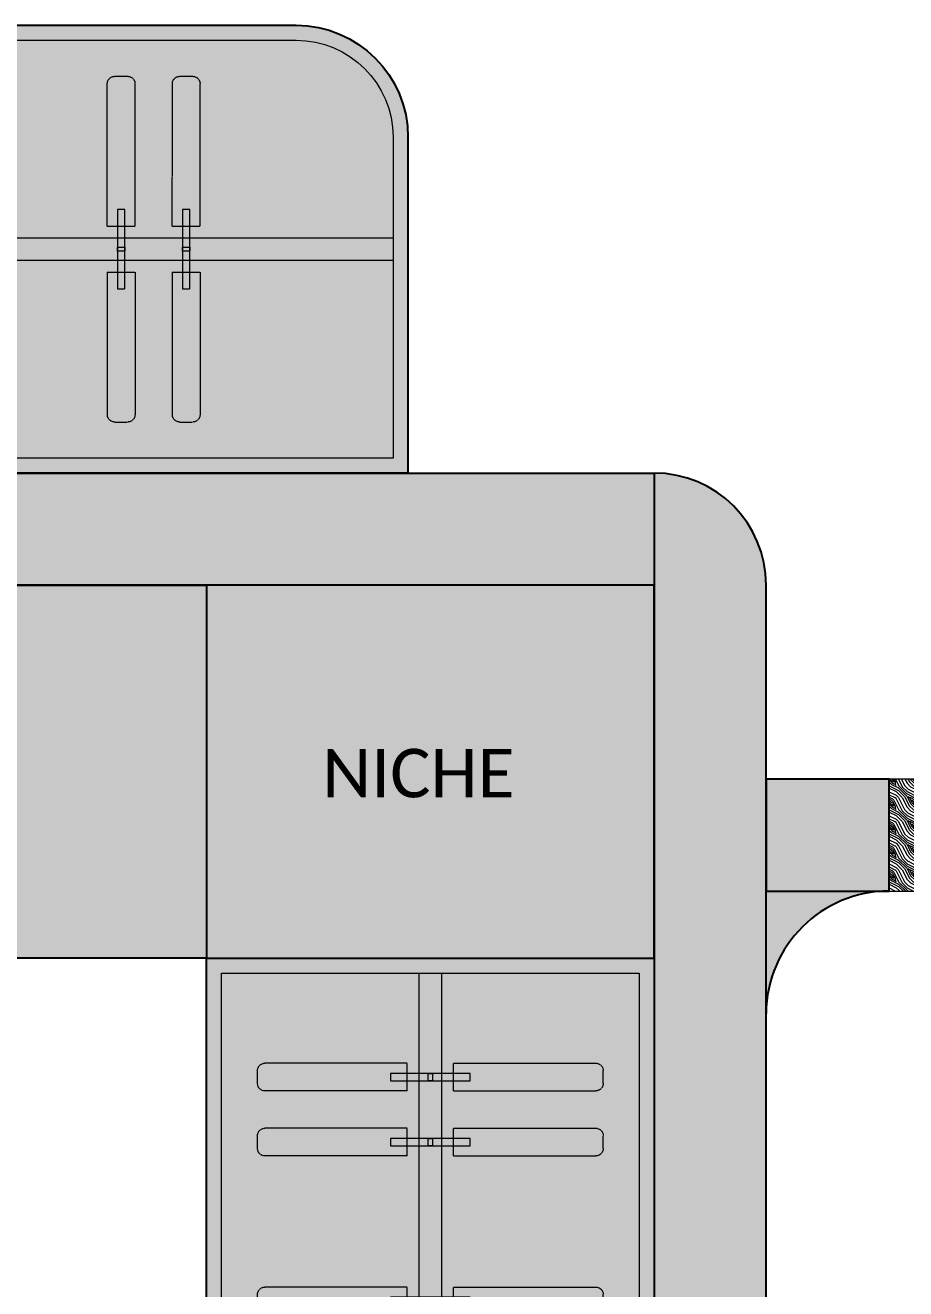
# Model space of a CAD drawing. Header units: millimetres. Extents: x 307301 to 459443, y -2888111 to -2805601.
# Drawn here: x 313661 to 314841, y -2817476 to -2815783 of the extents above; entities that cross this region are included whole.
import ezdxf

# ---------------------------------------------------------------- set-up
doc = ezdxf.new("R2010")
doc.units = ezdxf.units.MM
doc.header["$LTSCALE"] = 10
doc.header["$MEASUREMENT"] = 0
for name, pattern in [('( Hidden )', [0.375, 0.25, -0.125]), ('DASHED2', [0.375, 0.25, -0.125]), ('HIDDEN', [9.524999999999999, 6.35, -3.175])]:
    doc.linetypes.add(name, pattern=pattern)
doc.layers.add('A-FURN HATCH', color=7, linetype='Continuous', lineweight=0, true_color=0xffffff)
for name, color, linetype, lineweight in [('Bma-Furniture', 6, 'Continuous', 9), ('Bma-Furniture Hatch', 6, 'Continuous', 9), ('Door', 4, 'Continuous', 9), ('DT-MEDIUM LIGHT', 6, 'Continuous', 15), ('FURNITURE', 46, 'Continuous', 9), ('HATCH WALL', 8, 'Continuous', 0)]:
    doc.layers.add(name, color=color, linetype=linetype, lineweight=lineweight)
for name, color, linetype in [('DT-HATCH', 7, 'Continuous'), ('Furniture - Plan', 3, 'Continuous'), ('PDA FURNITURE', 6, 'Continuous'), ('TEXT - BMA', 6, 'Continuous'), ('WALL - PDA', 1, 'Continuous')]:
    doc.layers.add(name, color=color, linetype=linetype)
doc.styles.add('ARIALNARROW', font='calibri.ttf')

# ---------------------------------------------------------------- blocks, each defined once
blk = doc.blocks.new('D9')
at = {"layer": 'Door'}
h = blk.add_hatch(dxfattribs=at)
h.set_pattern_fill('LEGNO2', color=252, scale=32.22134738774886, angle=0.003228556994107396, style=0, pattern_type=2)
h.set_pattern_definition([(0.00322855699409687, (17424424.41358342, -54550941.70404856), (32.21953169751399, 32.22316297567438), [1.611067369387443, -30.61028001836141]), (90.00322855699409, (17424437.30148691, -54550930.42585076), (-32.22316297567436, 32.219531697514), [3.222134738774887, -28.99921264897398]), (45.00322855699409, (17424430.85739898, -54550933.64834863), (-0.001815639080221184, 32.2213473372072), [2.278049260313843, -6.834147780941529, 2.278049260313843, -4.556098520627685, 15.94956695693567, -13.67195469220151]), (45.00322855699409, (17424422.80260683, -54550943.31520677), (-0.001815639080221184, 32.2213473372072), [2.278371473787721, -4.556742947575441, 2.278371473787721, -36.4543805665168]), (45.00322855699409, (17424434.07989687, -54550940.09243653), (-0.001815639080221184, 32.2213473372072), [2.278371473787721, -43.28949498787996]), (45.00322855699409, (17424437.30212235, -54550941.70332234), (-0.001815639080221184, 32.2213473372072), [2.278371473787721, -43.28949498787996]), (45.00322855699409, (17424432.46873872, -54550938.48145995), (-0.001815639080221184, 32.2213473372072), [2.278371473787721, -43.28949498787996]), (45.00322855699409, (17424430.85758051, -54550936.87048336), (-0.001815639080221184, 32.2213473372072), [4.556742947575441, -41.01112351409223]), (45.00322855699409, (17424438.91155564, -54550912.70401895), (-0.001815639080221184, 32.2213473372072), [4.556742947575441, -41.01112351409223]), (45.00322855699409, (17424427.63535503, -54550935.25959756), (-0.001815639080221184, 32.2213473372072), [9.113485895150882, -36.4543805665168]), (45.00322855699409, (17424426.02419687, -54550933.64862097), (-0.001815639080221184, 32.2213473372072), [9.113485895150882, -36.4543805665168]), (45.00322855699409, (17424446.96752795, -54550923.98103661), (-0.001815639080221184, 32.2213473372072), [9.113485895150882, -36.4543805665168]), (45.00322855699409, (17424424.41294795, -54550930.42657702), (-0.001815639080221184, 32.2213473372072), [6.835178864057937, -38.73268759760975]), (45.00322855699409, (17424417.96840613, -54550925.59373805), (-0.001815639080221184, 32.2213473372072), [6.835178864057937, -38.73268759760975]), (45.00322855699409, (17424421.19072243, -54550928.81569122), (-0.001815639080221184, 32.2213473372072), [6.835178864057937, -38.73268759760975]), (45.00322855699409, (17424442.13405351, -54550919.14810685), (-0.001815639080221184, 32.2213473372072), [11.39196692151972, -34.17589954014796]), (45.00322855699409, (17424438.91182802, -54550917.53722105), (-0.001815639080221184, 32.2213473372072), [11.39196692151972, -34.17589954014796]), (45.00322855699409, (17424442.13441664, -54550925.59237632), (-0.001815639080221184, 32.2213473372072), [15.94875323902875, -29.61911319041759]), (26.56827975699407, (17424427.63553659, -54550938.48173229), (32.22134733659648, 0.00181565197080343), [3.602455868317968, -68.44666697567044]), (26.56827975699407, (17424434.07926136, -54550928.81496496), (32.22134733659648, 0.00181565197080343), [3.602455868317968, -68.44666697567044]), (26.56827975699407, (17424432.46837556, -54550932.03719048), (32.22134733659648, 0.00181565197080343), [3.602455868317968, -68.44666697567044]), (26.56827975699407, (17424426.02465075, -54550941.70395781), (32.22134733659648, 0.00181565197080343), [7.204912381062883, -64.84421068847496]), (26.56827975699407, (17424432.46810318, -54550927.20398841), (32.22134733659648, 0.00181565197080343), [10.80736844270893, -61.24175462682891]), (26.56827975699407, (17424429.2458777, -54550925.5931026), (32.22134733659648, 0.00181565197080343), [14.40982460101903, -57.6392984685188]), (26.56827975699407, (17424426.02365221, -54550923.98221681), (32.22134733659648, 0.00181565197080343), [14.40982460101903, -57.6392984685188]), (26.56827975699407, (17424421.18990539, -54550914.31608492), (32.22134733659648, 0.00181565197080343), [14.40982460101903, -57.6392984685188]), (26.56827975699407, (17424421.19008696, -54550917.53821965), (32.22134733659648, 0.00181565197080343), [18.0122809526572, -54.03684211688063]), (26.56827975699407, (17424422.80133589, -54550920.76026357), (32.22134733659648, 0.00181565197080343), [18.0122809526572, -54.03684211688063]), (63.43817737699411, (17424434.07953371, -54550933.64816707), (-0.001815637436941605, 32.2213473365973), [3.602455868317967, -68.44666697567042]), (63.43817737699411, (17424429.24651317, -54550936.87057415), (-0.001815637436941605, 32.2213473365973), [3.602455868317967, -68.44666697567042]), (63.43817737699411, (17424424.41358342, -54550941.70404856), (-0.001815637436941605, 32.2213473365973), [7.204912381062881, -64.84421068847494]), (63.43817737699411, (17424434.0797153, -54550936.8703018), (-0.001815637436941605, 32.2213473365973), [7.204912381062881, -64.84421068847494]), (63.43817737699411, (17424421.1915395, -54550943.31529752), (-0.001815637436941605, 32.2213473365973), [10.80736844270893, -61.24175462682889]), (63.43817737699411, (17424417.96940473, -54550943.31547908), (-0.001815637436941605, 32.2213473365973), [14.40982460101903, -57.6392984685188]), (63.43817737699411, (17424446.96852655, -54550941.70277764), (-0.001815637436941605, 32.2213473365973), [14.40982460101903, -57.6392984685188]), (63.43817737699411, (17424435.69087342, -54550938.48127838), (-0.001815637436941605, 32.2213473365973), [14.40982460101903, -57.6392984685188]), (63.43817737699411, (17424442.13532445, -54550941.70304999), (-0.001815637436941605, 32.2213473365973), [18.0122809526572, -54.03684211688061]), (63.43817737699411, (17424438.91309897, -54550940.09216419), (-0.001815637436941605, 32.2213473365973), [18.0122809526572, -54.03684211688061])])
h.paths.add_polyline_path([(323474.123494247, -2815086.953121529), (323462.1238237265, -2815086.949321484), (323462.1231007171, -2815132.948058804), (323428.1240339912, -2815132.947524419), (323424.1231007217, -2815132.947461512), (323424.1242066156, -2815128.947572204), (323424.1238511237, -2814982.903018714), (323474.1239237143, -2814982.903804575)])
h = blk.add_hatch(dxfattribs=at)
h.set_pattern_fill('LEGNO2', color=252, scale=32.22134738774886, angle=0.003228556994107396, style=0, pattern_type=2)
h.set_pattern_definition([(0.00322855699409687, (17424469.40028586, -54551058.31402284), (32.21953169751399, 32.22316297567438), [1.611067369387443, -30.61028001836141]), (90.00322855699407, (17424482.28818936, -54551047.03582505), (-32.22316297567436, 32.219531697514), [3.222134738774887, -28.99921264897398]), (45.00322855699409, (17424475.84410142, -54551050.25832291), (-0.001815639080221184, 32.2213473372072), [2.278049260313842, -6.834147780941528, 2.278049260313842, -4.556098520627685, 15.94956695693567, -13.67195469220151]), (45.00322855699409, (17424467.78930928, -54551059.92518105), (-0.001815639080221184, 32.2213473372072), [2.27837147378772, -4.55674294757544, 2.27837147378772, -36.45438056651679]), (45.00322855699409, (17424479.06659931, -54551056.70241081), (-0.001815639080221184, 32.2213473372072), [2.27837147378772, -43.28949498787996]), (45.00322855699409, (17424482.2888248, -54551058.31329662), (-0.001815639080221184, 32.2213473372072), [2.27837147378772, -43.28949498787996]), (45.00322855699409, (17424477.45544117, -54551055.09143423), (-0.001815639080221184, 32.2213473372072), [2.27837147378772, -43.28949498787996]), (45.00322855699409, (17424475.84428295, -54551053.48045764), (-0.001815639080221184, 32.2213473372072), [4.55674294757544, -41.01112351409223]), (45.00322855699409, (17424483.89825809, -54551029.31399323), (-0.001815639080221184, 32.2213473372072), [4.55674294757544, -41.01112351409223]), (45.00322855699409, (17424472.62205747, -54551051.86957184), (-0.001815639080221184, 32.2213473372072), [9.11348589515088, -36.45438056651679]), (45.00322855699409, (17424471.01089932, -54551050.25859526), (-0.001815639080221184, 32.2213473372072), [9.11348589515088, -36.45438056651679]), (45.00322855699409, (17424491.9542304, -54551040.59101089), (-0.001815639080221184, 32.2213473372072), [9.11348589515088, -36.45438056651679]), (45.00322855699409, (17424469.39965039, -54551047.0365513), (-0.001815639080221184, 32.2213473372072), [6.835178864057936, -38.73268759760974]), (45.00322855699409, (17424462.95510858, -54551042.20371233), (-0.001815639080221184, 32.2213473372072), [6.835178864057936, -38.73268759760974]), (45.00322855699409, (17424466.17742487, -54551045.4256655), (-0.001815639080221184, 32.2213473372072), [6.835178864057936, -38.73268759760974]), (45.00322855699409, (17424487.12075595, -54551035.75808114), (-0.001815639080221184, 32.2213473372072), [11.39196692151972, -34.17589954014795]), (45.00322855699409, (17424483.89853047, -54551034.14719533), (-0.001815639080221184, 32.2213473372072), [11.39196692151972, -34.17589954014795]), (45.00322855699409, (17424487.12111908, -54551042.2023506), (-0.001815639080221184, 32.2213473372072), [15.94875323902874, -29.61911319041759]), (26.56827975699407, (17424472.62223903, -54551055.09170657), (32.22134733659648, 0.00181565197080343), [3.602455868317967, -68.44666697567042]), (26.56827975699407, (17424479.06596381, -54551045.42493924), (32.22134733659648, 0.00181565197080343), [3.602455868317967, -68.44666697567042]), (26.56827975699407, (17424477.45507801, -54551048.64716476), (32.22134733659648, 0.00181565197080343), [3.602455868317967, -68.44666697567042]), (26.56827975699407, (17424471.0113532, -54551058.31393209), (32.22134733659648, 0.00181565197080343), [7.204912381062882, -64.84421068847494]), (26.56827975699407, (17424477.45480563, -54551043.81396269), (32.22134733659648, 0.00181565197080343), [10.80736844270893, -61.2417546268289]), (26.56827975699407, (17424474.23258014, -54551042.20307689), (32.22134733659648, 0.00181565197080343), [14.40982460101903, -57.6392984685188]), (26.56827975699407, (17424471.01035466, -54551040.59219109), (32.22134733659648, 0.00181565197080343), [14.40982460101903, -57.6392984685188]), (26.56827975699407, (17424466.17660784, -54551030.9260592), (32.22134733659648, 0.00181565197080343), [14.40982460101903, -57.6392984685188]), (26.56827975699407, (17424466.1767894, -54551034.14819393), (32.22134733659648, 0.00181565197080343), [18.0122809526572, -54.03684211688062]), (26.56827975699407, (17424467.78803833, -54551037.37023785), (32.22134733659648, 0.00181565197080343), [18.0122809526572, -54.03684211688062]), (63.43817737699411, (17424479.06623615, -54551050.25814135), (-0.001815637436941605, 32.2213473365973), [3.602455868317967, -68.44666697567041]), (63.43817737699411, (17424474.23321562, -54551053.48054843), (-0.001815637436941605, 32.2213473365973), [3.602455868317967, -68.44666697567041]), (63.43817737699411, (17424469.40028586, -54551058.31402284), (-0.001815637436941605, 32.2213473365973), [7.20491238106288, -64.84421068847493]), (63.43817737699411, (17424479.06641775, -54551053.48027608), (-0.001815637436941605, 32.2213473365973), [7.20491238106288, -64.84421068847493]), (63.43817737699411, (17424466.17824194, -54551059.9252718), (-0.001815637436941605, 32.2213473365973), [10.80736844270893, -61.24175462682889]), (63.43817737699411, (17424462.95610718, -54551059.92545336), (-0.001815637436941605, 32.2213473365973), [14.40982460101902, -57.63929846851879]), (63.43817737699411, (17424491.955229, -54551058.31275193), (-0.001815637436941605, 32.2213473365973), [14.40982460101902, -57.63929846851879]), (63.43817737699411, (17424480.67757587, -54551055.09125266), (-0.001815637436941605, 32.2213473365973), [14.40982460101902, -57.63929846851879]), (63.43817737699411, (17424487.1220269, -54551058.31302427), (-0.001815637436941605, 32.2213473365973), [18.0122809526572, -54.03684211688061]), (63.43817737699411, (17424483.89980141, -54551056.70213847), (-0.001815637436941605, 32.2213473365973), [18.0122809526572, -54.03684211688061])])
h.paths.add_polyline_path([(324274.1233643139, -2815086.961434437), (324286.1230349316, -2815086.958011559), (324286.1223118984, -2815132.956748878), (324320.1213785693, -2815132.957283269), (324324.1223118146, -2815132.957346175), (324324.1213316665, -2815128.957456828), (324324.1238510715, -2814982.948454998), (324274.1237784805, -2814982.94766911)])
at = {"layer": 'DT-HATCH'}
h = blk.add_hatch(dxfattribs=at)
h.set_pattern_fill('DOLMIT', color=8, scale=26.85112282312406, angle=-179.9967714430059)
h.set_pattern_definition([(180.0032285569941, (17426036.70929983, -54563679.88255444), (0.0003782581417033913, -6.71278069512379), []), (225.003228556994, (17426036.70929983, -54563679.88255444), (13.42631788400119, -13.42480485143693), [9.493305515351938, -18.98661103070388])])
h.paths.add_polyline_path([(323472.121997335, -2815091.950092483), (324276.1239374283, -2815091.960174301), (324276.1233087316, -2815131.960207611), (323472.1213686378, -2815131.950125797)])
at = {"layer": 'DT-HATCH', "ltscale": 10, "true_color": 0x827040}
h = blk.add_hatch(dxfattribs=at)
h.set_pattern_fill('LEGNO1', color=47, scale=53.70224564624812, angle=180.0032285569941, pattern_type=2)
h.set_pattern_definition([(180.0032285569941, (153420528.7906665, -222876755.2386307), (0.003026065133622598, -53.70224556099032), [10.74044912924962, -16.11067369387442, 5.370224564624809, -21.48089825849924]), (180.0032285569941, (153420491.1991703, -222876756.5833051), (0.003026065133622598, -53.70224556099032), [10.74044912924962, -42.96179651699848]), (180.0032285569941, (153420496.5695461, -222876759.2681147), (0.003026065133622598, -53.70224556099032), [5.370224564624809, -48.33202108162327]), (180.0032285569941, (153420526.1058568, -222876760.6090065), (0.003026065133622598, -53.70224556099032), [2.685112282312405, -37.59157195237366, 2.685112282312405, -10.74044912924962]), (180.0032285569941, (153420507.3102221, -222876763.2951779), (0.003026065133622598, -53.70224556099032), [10.74044912924962, -16.11067369387442, 2.685112282312405, -24.16601054081164]), (180.0032285569941, (153420520.7358592, -222876764.6369776), (0.003026065133622598, -53.70224556099032), [8.055336846937212, -45.64690879931088]), (180.0032285569941, (153420507.3103735, -222876765.9802902), (0.003026065133622598, -53.70224556099032), [16.11067369387442, -37.59157195237366]), (180.0032285569941, (153420523.4211228, -222876767.3219385), (0.003026065133622598, -53.70224556099032), [10.74044912924962, -42.96179651699848]), (180.0032285569941, (153420501.9403002, -222876768.6657051), (0.003026065133622598, -53.70224556099032), [26.85112282312404, -26.85112282312404]), (180.0032285569941, (153420518.0511252, -222876771.3499095), (0.003026065133622598, -53.70224556099032), [5.370224564624809, -16.11067369387442, 10.74044912924962, -21.48089825849924]), (180.0032285569941, (153420480.4596289, -222876772.694584), (0.003026065133622598, -53.70224556099032), [10.74044912924962, -42.96179651699848]), (180.0032285569941, (153420491.2001537, -222876774.0365348), (0.003026065133622598, -53.70224556099032), [5.370224564624809, -48.33202108162327]), (180.0032285569941, (153420501.9406785, -222876775.3784857), (0.003026065133622598, -53.70224556099032), [5.370224564624809, -48.33202108162327]), (180.0032285569941, (153420528.7918769, -222876776.7195289), (0.003026065133622598, -53.70224556099032), [10.74044912924962, -42.96179651699848]), (180.0032285569941, (153420501.9408298, -222876778.063598), (0.003026065133622598, -53.70224556099032), [10.74044912924962, -42.96179651699848]), (180.0032285569941, (153420501.9409811, -222876780.7487103), (0.003026065133622598, -53.70224556099032), [10.74044912924962, -10.74044912924962, 10.74044912924962, -21.48089825849924]), (180.0032285569941, (153420512.6815815, -222876783.4332174), (0.003026065133622598, -53.70224556099032), [5.370224564624809, -26.85112282312404, 10.74044912924962, -10.74044912924962]), (180.0032285569941, (153420501.941208, -222876784.7763788), (0.003026065133622598, -53.70224556099032), [16.11067369387442, -37.59157195237366]), (180.0032285569941, (153420501.9413593, -222876787.461491), (0.003026065133622598, -53.70224556099032), [10.74044912924962, -42.96179651699848]), (180.0032285569941, (153420523.4223332, -222876788.8028367), (0.003026065133622598, -53.70224556099032), [16.11067369387442, -21.48089825849924, 5.370224564624809, -10.74044912924962]), (180.0032285569941, (153420523.4224845, -222876791.487949), (0.003026065133622598, -53.70224556099032), [26.85112282312404, -26.85112282312404]), (180.0032285569941, (153420491.2012128, -222876792.8323207), (0.003026065133622598, -53.70224556099032), [5.370224564624809, -48.33202108162327]), (180.0032285569941, (153420507.3119621, -222876794.173969), (0.003026065133622598, -53.70224556099032), [10.74044912924962, -42.96179651699848]), (180.0032285569941, (153420518.0524869, -222876795.51592), (0.003026065133622598, -53.70224556099032), [5.370224564624809, -21.48089825849924, 5.370224564624809, -21.48089825849924]), (180.0032285569941, (153420523.4227871, -222876796.8581735), (0.003026065133622598, -53.70224556099032), [5.370224564624809, -16.11067369387442, 10.74044912924962, -21.48089825849924]), (180.0032285569941, (153420512.6824137, -222876798.201335), (0.003026065133622598, -53.70224556099032), [5.370224564624809, -26.85112282312404, 5.370224564624809, -16.11067369387442]), (180.0032285569941, (153420501.9420402, -222876799.5444962), (0.003026065133622598, -53.70224556099032), [16.11067369387442, -37.59157195237366]), (180.0032285569941, (153420523.4230897, -222876802.228398), (0.003026065133622598, -53.70224556099032), [10.74044912924962, -42.96179651699848]), (180.0032285569941, (153420496.5720426, -222876803.5724673), (0.003026065133622598, -53.70224556099032), [5.370224564624809, -48.33202108162327]), (180.0032285569941, (153420485.8316692, -222876804.9156287), (0.003026065133622598, -53.70224556099032), [5.370224564624809, -48.33202108162327]), (194.0394720269941, (153420491.1993215, -222876759.2684174), (-53.70224555945789, -0.003026063169596146), [5.531331301563544, -215.8886944810911]), (194.0394720269941, (153420485.8297779, -222876771.3517252), (-53.70224555945789, -0.003026063169596146), [5.531331301563544, -215.8886944810911]), (194.0394720269941, (153420491.201818, -222876803.5727699), (-53.70224555945789, -0.003026063169596146), [5.531331301563544, -215.8886944810911]), (194.0394720269941, (153420507.3113569, -222876783.43352), (-53.70224555945789, -0.003026063169596146), [5.531331301563544, -215.8886944810911]), (194.0394720269941, (153420496.5713617, -222876791.489462), (-53.70224555945789, -0.003026063169596146), [5.531331301563544, -215.8886944810911]), (194.0394720269941, (153420491.2009103, -222876787.4620962), (-53.70224555945789, -0.003026063169596146), [5.531331301563544, -215.8886944810911]), (194.0394720269941, (153420518.0525626, -222876796.8584762), (-53.70224555945789, -0.003026063169596146), [5.531331301563544, -215.8886944810911]), (194.0394720269941, (153420496.571513, -222876794.1745743), (-53.70224555945789, -0.003026063169596146), [5.531331301563544, -215.8886944810911]), (194.0394720269941, (153420485.8299291, -222876774.0368374), (-53.70224555945789, -0.003026063169596146), [11.06266260312709, -210.3573631795276]), (194.0394720269941, (153420491.2003807, -222876778.0642032), (-53.70224555945789, -0.003026063169596146), [11.06266260312709, -210.3573631795276]), (194.0394720269941, (153420491.200532, -222876780.7493155), (-53.70224555945789, -0.003026063169596146), [11.06266260312709, -210.3573631795276]), (345.9669850869941, (153420507.3102221, -222876763.2951779), (53.70224555945767, 0.003026067097494276), [5.531331301563551, -11.0626626031271, 5.531331301563551, -199.2947005764007]), (345.9669850869941, (153420518.0511252, -222876771.3499095), (53.70224555945767, 0.003026067097494276), [5.531331301563551, -215.8886944810913]), (345.9669850869941, (153420518.0524869, -222876795.51592), (53.70224555945767, 0.003026067097494276), [11.0626626031271, -210.3573631795278]), (14.039472026994, (153420491.1991703, -222876756.5833051), (53.70224555945789, 0.003026063169590132), [5.531331301563552, -215.8886944810914]), (165.966985086994, (153420480.4587211, -222876756.5839103), (-53.70224555945768, -0.003026067097463022), [5.531331301563553, -215.8886944810913]), (165.966985086994, (153420496.5704539, -222876775.3787884), (-53.70224555945768, -0.003026067097463022), [5.531331301563553, -215.8886944810913]), (165.966985086994, (153420485.8305344, -222876784.7772865), (-53.70224555945768, -0.003026067097463022), [5.531331301563553, -215.8886944810913]), (165.966985086994, (153420507.3116595, -222876788.8037446), (-53.70224555945768, -0.003026067097463022), [5.531331301563553, -215.8886944810913]), (165.966985086994, (153420512.6822624, -222876795.5162227), (-53.70224555945768, -0.003026067097463022), [5.531331301563553, -215.8886944810913]), (165.966985086994, (153420507.3121891, -222876798.2016375), (-53.70224555945768, -0.003026067097463022), [5.531331301563553, -215.8886944810913]), (165.966985086994, (153420507.3116595, -222876788.8037446), (-53.70224555945768, -0.003026067097463022), [5.531331301563553, -215.8886944810913]), (165.966985086994, (153420491.2014398, -222876796.8599892), (-53.70224555945768, -0.003026067097463022), [22.12532520625421, -199.2947005764007]), (165.966985086994, (153420523.4207445, -222876760.6091577), (-53.70224555945768, -0.003026067097463022), [22.12532520625421, -199.2947005764007]), (165.966985086994, (153420518.0507469, -222876764.6371288), (-53.70224555945768, -0.003026067097463022), [22.12532520625421, -199.2947005764007]), (165.966985086994, (153420512.6806737, -222876767.3225437), (-53.70224555945768, -0.003026067097463022), [5.531331301563553, -11.06266260312711, 11.06266260312711, -193.7633692748371]), (165.966985086994, (153420512.6809007, -222876771.3502122), (-53.70224555945768, -0.003026067097463022), [11.06266260312711, -11.06266260312711, 11.06266260312711, -188.2320379732735]), (165.966985086994, (153420518.0514278, -222876776.7201341), (-53.70224555945768, -0.003026067097463022), [22.12532520625421, -199.2947005764007]), (165.966985086994, (153420523.4218793, -222876780.7474999), (-53.70224555945768, -0.003026067097463022), [22.12532520625421, -199.2947005764007]), (165.966985086994, (153420523.4220306, -222876783.4326122), (-53.70224555945768, -0.003026067097463022), [22.12532520625421, -199.2947005764007]), (165.966985086994, (153420485.8313665, -222876799.5454041), (-53.70224555945768, -0.003026067097463022), [5.531331301563553, -215.8886944810913]), (165.9669960869942, (153420480.4614446, -222876804.9159313), (-53.70224555887573, -0.003036377188488154), [11.0626626031271, -210.3573631795277]), (165.9669960869942, (153420512.6826406, -222876802.2290033), (-53.70224555887573, -0.003036377188488154), [11.0626626031271, -210.3573631795277]), (165.9669860869942, (153420518.0502174, -222876755.2392359), (-53.70224555940485, -0.003027004378491274), [22.12532520625422, -199.2947005764007]), (165.9669860869942, (153420485.8309883, -222876792.8326234), (-53.70224555940485, -0.003027004378491274), [16.59399390469066, -204.8260318779643]), (165.9669860869942, (153420480.4605368, -222876788.8052576), (-53.70224555940485, -0.003027004378491274), [33.18798780938131, -188.2320379732736])])
h.paths.add_polyline_path([(324276.1239535123, -2815090.961907764), (324282.1237887725, -2815090.962002013), (324282.1231286846, -2815132.958568438), (324276.1232934062, -2815132.958474165)])
at = {"layer": 'Furniture - Plan', "ltscale": 500}
h = blk.add_hatch(color=8, dxfattribs=at)
h.set_gradient(color1=(128, 128, 128), rotation=89.99999999999996, one_color=1, tint=1, name='CYLINDER')
edge = h.paths.add_edge_path()
edge.add_arc((323579.723340979, -2815077.977782852), 26.58298861146589, 106.20097412021761, 182.0938280796565, ccw=False)
edge.add_line((323572.3064895775, -2815052.450432837), (323658.6268189242, -2815052.451153538))
edge.add_line((323658.6268189242, -2815052.451153538), (323658.6267172224, -2815067.026075704))
edge.add_line((323658.6267172224, -2815067.026075704), (323574.8000603612, -2815067.025372361))
edge.add_arc((323579.7233504796, -2815077.977780869), 12.00808218348517, 114.2047114632828, 184.6403726553042)
edge.add_line((323567.7546293484, -2815078.949249973), (323553.1581008919, -2815078.949020533))
h = blk.add_hatch(color=8, dxfattribs=at)
h.set_gradient(color1=(128, 128, 128), one_color=1, tint=1, name='CYLINDER')
h.paths.add_polyline_path([(323596.7901893929, -2815090.949478883), (323596.7904187087, -2815078.94968349), (323524.1223930889, -2815078.948459714), (323524.1221638033, -2815090.947833738)])
h = blk.add_hatch(color=8, dxfattribs=at)
h.set_gradient(color1=(128, 128, 128), one_color=1, tint=1, name='CYLINDER')
h.paths.add_polyline_path([(323529.4564231769, -2815132.949254587), (323529.4562753108, -2815144.94865945), (323591.4545734539, -2815144.949564307), (323591.4547213376, -2815132.949799798)])
h = blk.add_hatch(color=8, dxfattribs=at)
h.set_gradient(color1=(128, 128, 128), rotation=89.99999999999996, one_color=1, tint=1, name='CYLINDER')
edge = h.paths.add_edge_path()
edge.add_arc((323579.7223957973, -2815145.92087215), 26.58305051063712, 177.9046648322693, 253.7974271846367)
edge.add_line((323572.30481485, -2815171.448074647), (323658.6252714712, -2815171.449873227))
edge.add_line((323658.6252714712, -2815171.449873227), (323658.6256279037, -2815156.874951152))
edge.add_line((323658.6256279037, -2815156.874951152), (323574.7988437256, -2815156.873213512))
edge.add_arc((323579.7223958643, -2815145.920872168), 12.00812835469537, 175.3584954543177, 245.7940168477997, ccw=False)
edge.add_line((323567.7536479076, -2815144.949162884), (323553.1571194087, -2815144.948933444))
at = {"color": 3}
for points, elevation in [([(323553.1581008919, -2815078.949020533, -0.3438047555997906), (323572.3064895775, -2815052.450432837), (323658.6268189242, -2815052.451153538), (323658.6267172224, -2815067.026075704), (323574.8000603612, -2815067.025372361, 0.3173899531400475), (323567.7546293484, -2815078.949249973), (323553.1581008919, -2815078.949020533)], 0.008709762111084809), ([(323553.1571194087, -2815144.948933444, 0.343804308643435), (323572.30481485, -2815171.448074647), (323658.6252714712, -2815171.449873227), (323658.6256279037, -2815156.874951152), (323574.7988437256, -2815156.873213512, -0.317389281712108), (323567.7536479076, -2815144.949162884), (323553.1571194087, -2815144.948933444)], 0.00870976180397565)]:
    blk.add_lwpolyline(points, format="xyb", dxfattribs=dict(at, elevation=elevation))
for points, elevation in [([(323524.1223930959, -2815078.948405292), (323524.12216378, -2815090.94779514), (323596.7901893756, -2815090.949367743), (323596.7904187217, -2815078.949977848)], 2.980013868055073e-10), ([(323529.4562753118, -2815144.948690653), (323529.4564232323, -2815132.949300802), (323591.4547213386, -2815132.949874034), (323591.4545734487, -2815144.949263912)], 1.135237481283382e-10)]:
    blk.add_lwpolyline(points, close=True, dxfattribs=dict(at, elevation=elevation))
at = {"color": 3, "linetype": 'HIDDEN', "ltscale": 2}
for points, elevation in [([(324240.0992941725, -2815942.967618686), (324240.1158382901, -2815138.965592409), (324282.115816688, -2815138.966252522), (324282.0992725705, -2815942.96827878)], -0.0001682824307912646), ([(324241.0992667148, -2815942.96763437), (324241.1175168207, -2815138.965605684), (324281.1175501304, -2815138.966234381), (324281.0993000282, -2815942.968263066)], -0.0001682824307912647), ([(324228.0975795238, -2815890.967238608), (324240.0969693711, -2815890.967467924), (324240.0985419749, -2815818.299442329), (324228.0991520792, -2815818.299212982)], -0.0001682826677980819), ([(324294.0978648838, -2815885.633356392), (324282.0984750338, -2815885.633208472), (324282.0990482661, -2815823.634910366), (324294.0984381436, -2815823.635058255)], -0.0001682828522757206), ([(324240.0991999031, -2815948.96745405), (324240.0992941725, -2815942.967618686), (324282.0970085574, -2815942.968278732), (324282.096914309, -2815948.96811404)], -0.0001682824307912642)]:
    blk.add_lwpolyline(points, close=True, dxfattribs=dict(at, elevation=elevation))
at = {"color": 3, "linetype": 'DASHED2', "ltscale": 2, "elevation": 2.980013875644488e-10}
blk.add_lwpolyline([(324240.1264650262, -2815138.965376204), (324240.1265593258, -2815132.965540892), (324282.1231257542, -2815132.966205955), (324282.123031454, -2815138.966041264)], close=True, dxfattribs=at)
at = {"color": 3, "linetype": 'HIDDEN', "ltscale": 2}
for points, elevation in [([(324228.0981947639, -2815861.931530812, -0.3438047555997906), (324201.5996070689, -2815842.783142127), (324201.6003277692, -2815756.46281278), (324216.175249935, -2815756.462914482), (324216.1745465923, -2815840.289571343, 0.3173899531400475), (324228.0984242045, -2815847.335002356), (324228.0981947639, -2815861.931530812)], 0.008709754528636586), ([(324294.098107675, -2815861.932512295, 0.343804308643435), (324320.5972488782, -2815842.784816854), (324320.5990474581, -2815756.464360233), (324306.0241253831, -2815756.4640038), (324306.0223877438, -2815840.290787979, -0.317389281712108), (324294.0983371151, -2815847.335983797), (324294.098107675, -2815861.932512295)], 0.008709754221527428)]:
    blk.add_lwpolyline(points, format="xyb", dxfattribs=dict(at, elevation=elevation))
blk.add_arc((324284.0926224465, -2815132.179828235, -3.304057233508684e-05), 817.9714827981762, 180.0550679945949, 266.917021042867, dxfattribs=at)
at = {"layer": 'Bma-Furniture', "elevation": 5.350082040807041e-10}
blk.add_lwpolyline([(323472.122013018, -2815090.950119941), (324276.123950703, -2815090.958495771), (324276.1232905908, -2815132.958474168), (323472.121352924, -2815132.950098339)], close=True, dxfattribs=at)
at = {"layer": 'Bma-Furniture', "color": 3, "elevation": 5.35008204026494e-10}
blk.add_lwpolyline([(323472.121997335, -2815091.950092483), (324276.1239374283, -2815091.960174301), (324276.1233087316, -2815131.960207611), (323472.1213686378, -2815131.950125797)], close=True, dxfattribs=at)
at = {"layer": 'DT-MEDIUM LIGHT', "color": 6, "ltscale": 500002000010000}
for points, elevation in [([(323474.123494247, -2815086.953121529), (323462.1238237265, -2815086.949321484), (323462.1231007171, -2815132.948058804), (323428.1240339912, -2815132.947524419), (323424.1231007217, -2815132.947461512), (323424.1242066156, -2815128.947572204), (323424.1238511237, -2814982.903018714), (323474.1239237143, -2814982.903804575)], 2.980013874560286e-10), ([(324274.1233643139, -2815086.961434437), (324286.1230349316, -2815086.958011559), (324286.1223118984, -2815132.956748878), (324320.1213785693, -2815132.957283269), (324324.1223118146, -2815132.957346175), (324324.1213316665, -2815128.957456828), (324324.1238510715, -2814982.948454998), (324274.1237784805, -2814982.94766911)], 2.980013877812892e-10)]:
    blk.add_lwpolyline(points, close=True, dxfattribs=dict(at, elevation=elevation))
at = {"layer": 'DT-MEDIUM LIGHT'}
for points, elevation in [([(323466.1221776544, -2815090.950025672), (323472.122013018, -2815090.950119941), (323472.1213529725, -2815132.947834326), (323466.1215176638, -2815132.947740078)], 5.350082044872799e-10), ([(323466.1230615857, -2815090.951165338), (324282.1239971569, -2815090.969426565), (324282.1233371542, -2815132.965994631), (323466.1224014796, -2815132.947733301)], 5.350082041891243e-10)]:
    blk.add_lwpolyline(points, close=True, dxfattribs=dict(at, elevation=elevation))
at = {"layer": 'DT-MEDIUM LIGHT', "color": 6, "ltscale": 500002000010000, "elevation": -6.241649110366568e-10}
blk.add_lwpolyline([(324274.1233643139, -2815086.961434437), (324286.1230348347, -2815086.961623007)], dxfattribs=at)
blk = doc.blocks.new('ADDSAA')
at = {"layer": 'A-FURN HATCH'}
h = blk.add_hatch(color=256, dxfattribs=at)
h.dxf.hatch_style = 1
h.paths.add_polyline_path([(313904.1238510707, -2818442.875484756, 0.4142135623730951), (314054.1238510707, -2818592.875484756), (314504.1238510707, -2818592.875484756), (314504.1238510707, -2817032.903018715), (313904.1238510707, -2817032.903018715)])
at = {"layer": 'FURNITURE', "color": 8, "linetype": '( Hidden )', "ltscale": 0.3, "extrusion": (-2.019518357901475e-28, -1.009673074674564e-28, -1)}
for p, q in [((314173.128058357, -2817173.601426846), (313982.5030585078, -2817173.593846126)), ((314173.1265813595, -2817210.742051816), (314173.128058357, -2817173.601426846)), ((314235.1265813105, -2817210.744517414), (314235.128058308, -2817173.603892444)), ((314235.128058308, -2817173.603892444), (314425.7530581573, -2817173.611473163)), ((313972.5019791953, -2817200.734073428), (313972.5026608387, -2817183.593448441)), ((314435.7519788289, -2817200.752495818), (314435.7526604723, -2817183.611870832)), ((314173.1265813595, -2817210.742051816), (313982.5015815103, -2817210.734471097)), ((314235.1265813105, -2817210.744517414), (314425.7515811598, -2817210.752098133)), ((313972.4985138497, -2817287.873760853), (313972.4991954931, -2817270.733135867)), ((314173.1245930115, -2817260.741114271), (313982.4995931623, -2817260.733533552)), ((314173.123116014, -2817297.881739242), (314173.1245930115, -2817260.741114271)), ((314235.123115965, -2817297.884204839), (314235.1245929625, -2817260.743579869)), ((314235.1245929625, -2817260.743579869), (314425.7495928117, -2817260.751160588)), ((314435.7485134834, -2817287.892183243), (314435.7491951268, -2817270.751558257)), ((314173.123116014, -2817297.881739242), (313982.4981161648, -2817297.874158522)), ((314235.123115965, -2817297.884204839), (314425.7481158142, -2817297.891785558)), ((314173.128058357, -2817473.601426846), (313982.5030585078, -2817473.593846126)), ((314173.1265813595, -2817510.742051816), (314173.128058357, -2817473.601426846)), ((314235.1265813105, -2817510.744517414), (314235.128058308, -2817473.603892444)), ((314235.128058308, -2817473.603892444), (314425.7530581573, -2817473.611473163)), ((313972.5019791953, -2817500.734073428), (313972.5026608387, -2817483.593448441)), ((314435.7519788289, -2817500.752495818), (314435.7526604723, -2817483.611870832)), ((314173.1265813595, -2817510.742051816), (313982.5015815103, -2817510.734471097)), ((314235.1265813105, -2817510.744517414), (314425.7515811598, -2817510.752098133)), ((314173.1245930115, -2817560.741114271), (313982.4995931623, -2817560.733533552)), ((314173.123116014, -2817597.881739242), (314173.1245930115, -2817560.741114271)), ((314235.123115965, -2817597.884204839), (314235.1245929625, -2817560.743579869)), ((314235.1245929625, -2817560.743579869), (314425.7495928117, -2817560.751160588)), ((313972.4985138497, -2817587.873760853), (313972.4991954931, -2817570.733135867)), ((314435.7485134834, -2817587.892183243), (314435.7491951268, -2817570.751558257)), ((314173.123116014, -2817597.881739242), (313982.4981161648, -2817597.874158522)), ((314235.123115965, -2817597.884204839), (314425.7481158142, -2817597.891785558)), ((313972.5019791953, -2817800.734073428), (313972.5026608387, -2817783.593448441)), ((314173.128058357, -2817773.601426846), (313982.5030585078, -2817773.593846126)), ((314173.1265813595, -2817810.742051816), (314173.128058357, -2817773.601426846)), ((314235.1265813105, -2817810.744517414), (314235.128058308, -2817773.603892444)), ((314235.128058308, -2817773.603892444), (314425.7530581573, -2817773.611473163)), ((314435.7519788289, -2817800.752495818), (314435.7526604723, -2817783.611870832)), ((314173.1265813595, -2817810.742051816), (313982.5015815103, -2817810.734471097)), ((314235.1265813105, -2817810.744517414), (314425.7515811598, -2817810.752098133)), ((314173.1245930115, -2817860.741114271), (313982.4995931623, -2817860.733533552)), ((314173.123116014, -2817897.881739242), (314173.1245930115, -2817860.741114271)), ((314235.123115965, -2817897.884204839), (314235.1245929625, -2817860.743579869)), ((314235.1245929625, -2817860.743579869), (314425.7495928117, -2817860.751160588)), ((313972.4985138497, -2817887.873760853), (313972.4991954931, -2817870.733135867)), ((314435.7485134834, -2817887.892183243), (314435.7491951268, -2817870.751558257)), ((314173.123116014, -2817897.881739242), (313982.4981161648, -2817897.874158522)), ((314235.123115965, -2817897.884204839), (314425.7481158142, -2817897.891785558)), ((313972.5019791953, -2818100.734073428), (313972.5026608387, -2818083.593448441)), ((314173.128058357, -2818073.601426846), (313982.5030585078, -2818073.593846126)), ((314173.1265813595, -2818110.742051816), (314173.128058357, -2818073.601426846)), ((314235.1265813105, -2818110.744517414), (314235.128058308, -2818073.603892444)), ((314235.128058308, -2818073.603892444), (314425.7530581573, -2818073.611473163)), ((314435.7519788289, -2818100.752495818), (314435.7526604723, -2818083.611870832)), ((314173.1265813595, -2818110.742051816), (313982.5015815103, -2818110.734471097)), ((314235.1265813105, -2818110.744517414), (314425.7515811598, -2818110.752098133)), ((313972.4985138497, -2818187.873760853), (313972.4991954931, -2818170.733135867)), ((314173.1245930115, -2818160.741114271), (313982.4995931623, -2818160.733533552)), ((314173.123116014, -2818197.881739242), (314173.1245930115, -2818160.741114271)), ((314235.123115965, -2818197.884204839), (314235.1245929625, -2818160.743579869)), ((314235.1245929625, -2818160.743579869), (314425.7495928117, -2818160.751160588)), ((314435.7485134834, -2818187.892183243), (314435.7491951268, -2818170.751558257)), ((314173.123116014, -2818197.881739242), (313982.4981161648, -2818197.874158522)), ((314235.123115965, -2818197.884204839), (314425.7481158142, -2818197.891785558)), ((314173.128058357, -2818373.601426846), (313982.5030585078, -2818373.593846126)), ((314173.1265813595, -2818410.742051816), (314173.128058357, -2818373.601426846)), ((314235.1265813105, -2818410.744517414), (314235.128058308, -2818373.603892444)), ((314235.128058308, -2818373.603892444), (314425.7530581573, -2818373.611473163)), ((313972.5019791953, -2818400.734073428), (313972.5026608387, -2818383.593448441)), ((314435.7519788289, -2818400.752495818), (314435.7526604723, -2818383.611870832)), ((314173.1265813595, -2818410.742051816), (313982.5015815103, -2818410.734471097)), ((314235.1265813105, -2818410.744517414), (314425.7515811598, -2818410.752098133)), ((314173.1245930115, -2818460.741114271), (313982.4995931623, -2818460.733533552)), ((314173.123116014, -2818497.881739242), (314173.1245930115, -2818460.741114271)), ((314235.123115965, -2818497.884204839), (314235.1245929625, -2818460.743579869)), ((314235.1245929625, -2818460.743579869), (314425.7495928117, -2818460.751160588)), ((313972.4985138497, -2818487.873760853), (313972.4991954931, -2818470.733135867)), ((314435.7485134834, -2818487.892183243), (314435.7491951268, -2818470.751558257)), ((314173.123116014, -2818497.881739242), (313982.4981161648, -2818497.874158523)), ((314235.123115965, -2818497.884204839), (314425.7481158142, -2818497.891785558))]:
    blk.add_line(p, q, dxfattribs=at)
at = {"layer": 'FURNITURE', "color": 3, "elevation": 2.980013874553933e-10}
blk.add_lwpolyline([(314484.1238510684, -2818572.875484753), (314054.1238510707, -2818572.875484753, -0.414213562373095), (313924.123851073, -2818442.875484756), (313924.123851073, -2817052.903018717), (314484.1238510684, -2817052.903018717)], format="xyb", close=True, dxfattribs=at)
at = {"layer": 'FURNITURE', "color": 8, "linetype": '( Hidden )', "ltscale": 0.3, "elevation": 2.980013874553933e-10}
for points in [[(314189.1238510707, -2818572.875484753), (314189.1238510707, -2817052.903018717), (314219.1238510708, -2817052.903018717), (314219.1238510708, -2818572.875484753)], [(314257.3771175356, -2817197.261027256), (314257.3771175356, -2817187.256792003), (314150.8775152969, -2817187.256792003), (314150.8775152969, -2817197.261027256)], [(314201.2833675356, -2817197.261027256), (314201.2833675356, -2817187.259023966), (314206.9712652968, -2817187.259023966), (314206.9712652968, -2817197.261027256)], [(314257.37365219, -2817284.400714681), (314257.37365219, -2817274.396479429), (314150.8740499514, -2817274.396479429), (314150.8740499514, -2817284.400714681)], [(314201.27990219, -2817284.400714681), (314201.27990219, -2817274.398711391), (314206.9677999513, -2817274.398711391), (314206.9677999513, -2817284.400714681)], [(314257.3771175356, -2817497.261027256), (314257.3771175356, -2817487.256792003), (314150.8775152969, -2817487.256792003), (314150.8775152969, -2817497.261027256)], [(314201.2833675356, -2817497.261027256), (314201.2833675356, -2817487.259023966), (314206.9712652968, -2817487.259023966), (314206.9712652968, -2817497.261027256)], [(314257.37365219, -2817584.400714681), (314257.37365219, -2817574.396479429), (314150.8740499514, -2817574.396479429), (314150.8740499514, -2817584.400714681)], [(314201.27990219, -2817584.400714681), (314201.27990219, -2817574.398711391), (314206.9677999513, -2817574.398711391), (314206.9677999513, -2817584.400714681)], [(314257.3771175356, -2817797.261027256), (314257.3771175356, -2817787.256792003), (314150.8775152969, -2817787.256792003), (314150.8775152969, -2817797.261027256)], [(314201.2833675356, -2817797.261027256), (314201.2833675356, -2817787.259023966), (314206.9712652968, -2817787.259023966), (314206.9712652968, -2817797.261027256)], [(314257.37365219, -2817884.400714681), (314257.37365219, -2817874.396479429), (314150.8740499514, -2817874.396479429), (314150.8740499514, -2817884.400714681)], [(314201.27990219, -2817884.400714681), (314201.27990219, -2817874.398711391), (314206.9677999513, -2817874.398711391), (314206.9677999513, -2817884.400714681)], [(314257.3771175356, -2818097.261027256), (314257.3771175356, -2818087.256792003), (314150.8775152969, -2818087.256792003), (314150.8775152969, -2818097.261027256)], [(314201.2833675356, -2818097.261027256), (314201.2833675356, -2818087.259023966), (314206.9712652968, -2818087.259023966), (314206.9712652968, -2818097.261027256)], [(314257.37365219, -2818184.400714681), (314257.37365219, -2818174.396479429), (314150.8740499514, -2818174.396479429), (314150.8740499514, -2818184.400714681)], [(314201.27990219, -2818184.400714681), (314201.27990219, -2818174.398711391), (314206.9677999513, -2818174.398711391), (314206.9677999513, -2818184.400714681)], [(314257.3771175356, -2818397.261027256), (314257.3771175356, -2818387.256792003), (314150.8775152969, -2818387.256792003), (314150.8775152969, -2818397.261027256)], [(314201.2833675356, -2818397.261027256), (314201.2833675356, -2818387.259023966), (314206.9712652968, -2818387.259023966), (314206.9712652968, -2818397.261027256)], [(314257.37365219, -2818484.400714681), (314257.37365219, -2818474.396479429), (314150.8740499514, -2818474.396479429), (314150.8740499514, -2818484.400714681)], [(314201.27990219, -2818484.400714681), (314201.27990219, -2818474.398711391), (314206.9677999513, -2818474.398711391), (314206.9677999513, -2818484.400714681)]]:
    blk.add_lwpolyline(points, close=True, dxfattribs=at)
at = {"layer": 'FURNITURE', "color": 8, "linetype": '( Hidden )', "ltscale": 0.3, "extrusion": (-2.019518357901475e-28, -1.009673074674564e-28, -1)}
for centre, start, end in [((-313982.5026608307, -2817183.593846119), 0.001774515163139992, 90.00178251929107), ((-314425.7526604802, -2817183.611473155), 90.00188952114128, 180.0018825175294), ((-313982.5019791874, -2817200.734471105), 270.0018815236834, 0.001897511929094491), ((-314425.7519788368, -2817200.752098141), 180.0018925226893, 270.0018815236834), ((-313982.4991954852, -2817270.733533544), 0.001774515163139992, 90.00178251929107), ((-314425.7491951347, -2817270.75116058), 90.00188952114128, 180.0018825175294), ((-313982.4985138418, -2817287.87415853), 270.0018815236834, 0.001897511929094491), ((-314425.7485134913, -2817287.891785566), 180.0018925226893, 270.0018815236834), ((-313982.5026608307, -2817483.593846119), 0.001774515163139992, 90.00178251929107), ((-314425.7526604802, -2817483.611473155), 90.00188952114128, 180.0018825175294), ((-313982.5019791874, -2817500.734471105), 270.0018815236834, 0.001897511929094491), ((-314425.7519788368, -2817500.752098141), 180.0018925226893, 270.0018815236834), ((-313982.4991954852, -2817570.733533544), 0.001774515163139992, 90.00178251929107), ((-314425.7491951347, -2817570.75116058), 90.00188952114128, 180.0018825175294), ((-313982.4985138418, -2817587.87415853), 270.0018815236834, 0.001897511929094491), ((-314425.7485134913, -2817587.891785566), 180.0018925226893, 270.0018815236834), ((-313982.5026608307, -2817783.593846119), 0.001774515163139992, 90.00178251929107), ((-314425.7526604802, -2817783.611473155), 90.00188952114128, 180.0018825175294), ((-313982.5019791874, -2817800.734471105), 270.0018815236834, 0.001897511929094491), ((-314425.7519788368, -2817800.752098141), 180.0018925226893, 270.0018815236834), ((-313982.4991954852, -2817870.733533544), 0.001774515163139992, 90.00178251929107), ((-314425.7491951347, -2817870.75116058), 90.00188952114128, 180.0018825175294), ((-313982.4985138418, -2817887.87415853), 270.0018815236834, 0.001897511929094491), ((-314425.7485134913, -2817887.891785566), 180.0018925226893, 270.0018815236834), ((-313982.5026608307, -2818083.593846119), 0.001774515163139992, 90.00178251929107), ((-314425.7526604802, -2818083.611473155), 90.00188952114128, 180.0018825175294), ((-313982.5019791874, -2818100.734471105), 270.0018815236834, 0.001897511929094491), ((-314425.7519788368, -2818100.752098141), 180.0018925226893, 270.0018815236834), ((-313982.4991954852, -2818170.733533544), 0.001774515163139992, 90.00178251929107), ((-314425.7491951347, -2818170.75116058), 90.00188952114128, 180.0018825175294), ((-313982.4985138418, -2818187.87415853), 270.0018815236834, 0.001897511929094491), ((-314425.7485134913, -2818187.891785566), 180.0018925226893, 270.0018815236834), ((-313982.5026608307, -2818383.593846119), 0.001774515163139992, 90.00178251929107), ((-314425.7526604802, -2818383.611473155), 90.00188952114128, 180.0018825175294), ((-313982.5019791874, -2818400.734471105), 270.0018815236834, 0.001897511929094491), ((-314425.7519788368, -2818400.752098141), 180.0018925226893, 270.0018815236834), ((-313982.4991954852, -2818470.733533544), 0.001774515163139992, 90.00178251929107), ((-314425.7491951347, -2818470.75116058), 90.00188952114128, 180.0018825175294), ((-313982.4985138418, -2818487.87415853), 270.0018815236834, 0.001897511929094491), ((-314425.7485134913, -2818487.891785566), 180.0018925226893, 270.0018815236834)]:
    blk.add_arc(centre, 9.998532000000003, start, end, dxfattribs=at)
at = {"layer": 'PDA FURNITURE', "elevation": 2.980013874553933e-10}
blk.add_lwpolyline([(314504.1238510707, -2818592.875484756), (314054.1238510707, -2818592.875484756, -0.414213562373095), (313904.1238510707, -2818442.875484756), (313904.1238510707, -2817032.903018715), (314504.1238510707, -2817032.903018715)], format="xyb", close=True, dxfattribs=at)
blk = doc.blocks.new('SASD')
at = {"layer": 'A-FURN HATCH'}
h = blk.add_hatch(color=256, dxfattribs=at)
h.dxf.hatch_style = 1
h.paths.add_polyline_path([(312674.1238510709, -2815782.903018714), (312674.1238510709, -2816382.903018714), (314174.0963171117, -2816382.903018714), (314174.0963171117, -2815932.903018714, 0.4142135623730951), (314024.0963171117, -2815782.903018714)])
at = {"layer": 'FURNITURE', "color": 8, "linetype": '( Hidden )', "ltscale": 0.3, "extrusion": (-1.009673074674563e-28, 2.019518357901475e-28, -1)}
for p, q in [((313781.1844788752, -2815851.277681493), (313798.3251038617, -2815851.278363137)), ((313868.3241663004, -2815851.281146838), (313885.4647912869, -2815851.281828482)), ((313771.176500487, -2816051.902283657), (313771.1840812061, -2815861.277283808)), ((313808.3171254576, -2816051.903760655), (313808.3247061767, -2815861.278760806)), ((313858.3161879121, -2816051.905749003), (313858.3237686313, -2815861.280749153)), ((313895.4568128828, -2816051.907226), (313895.4643936019, -2815861.282226151)), ((313771.176500487, -2816051.902283657), (313808.3171254576, -2816051.903760655)), ((313858.3161879121, -2816051.905749003), (313895.4568128828, -2816051.907226)), ((313771.1740348891, -2816113.902283608), (313771.1664541701, -2816304.527283458)), ((313771.1740348891, -2816113.902283608), (313808.3146598598, -2816113.903760605)), ((313808.3146598598, -2816113.903760605), (313808.3070791407, -2816304.528760455)), ((313858.3137223143, -2816113.905748954), (313858.3061415952, -2816304.530748803)), ((313858.3137223143, -2816113.905748954), (313895.454347285, -2816113.907225951)), ((313895.454347285, -2816113.907225951), (313895.4467665658, -2816304.532225801))]:
    blk.add_line(p, q, dxfattribs=at)
at = {"layer": 'FURNITURE', "color": 3, "elevation": 2.980013874553933e-10}
blk.add_lwpolyline([(312694.1238510733, -2816362.903018712), (312694.1238510733, -2815802.903018716), (314024.0963171117, -2815802.903018716, -0.414213562373095), (314154.0963171094, -2815932.903018714), (314154.0963171094, -2816362.903018712)], format="xyb", close=True, dxfattribs=at)
at = {"layer": 'FURNITURE', "color": 8, "linetype": '( Hidden )', "ltscale": 0.3, "elevation": 2.980013874553933e-10}
for points in [[(313784.657525047, -2816136.152819833), (313794.6617602999, -2816136.152819833), (313794.6617602999, -2816029.653217595), (313784.657525047, -2816029.653217595)], [(313871.7972124722, -2816136.156285179), (313881.801447725, -2816136.156285179), (313881.801447725, -2816029.65668294), (313871.7972124722, -2816029.65668294)], [(312694.1238510733, -2816067.903018714), (314154.0963171094, -2816067.903018714), (314154.0963171094, -2816097.903018714), (312694.1238510733, -2816097.903018714)], [(313784.657525047, -2816080.059069833), (313794.6595283374, -2816080.059069833), (313794.6595283374, -2816085.746967595), (313784.657525047, -2816085.746967595)], [(313871.7972124722, -2816080.062535179), (313881.7992157625, -2816080.062535179), (313881.7992157625, -2816085.75043294), (313871.7972124722, -2816085.75043294)]]:
    blk.add_lwpolyline(points, close=True, dxfattribs=at)
at = {"layer": 'FURNITURE', "color": 8, "linetype": '( Hidden )', "ltscale": 0.3, "extrusion": (-1.009673074674563e-28, 2.019518357901475e-28, -1)}
for centre, start, end in [((-313781.1840811982, -2815861.277681485), 0.001881530353662709, 90.00189752193432), ((-313798.3247061846, -2815861.278363128), 90.00177452183328, 180.001782519291), ((-313868.3237686233, -2815861.28114683), 0.001881530353662709, 90.00189752193432), ((-313885.4643936098, -2815861.281828474), 90.00177452183328, 180.001782519291)]:
    blk.add_arc(centre, 9.998532, start, end, dxfattribs=at)
at = {"layer": 'PDA FURNITURE', "elevation": 2.980013874553933e-10}
blk.add_lwpolyline([(312674.1238510709, -2816382.903018714), (312674.1238510709, -2815782.903018714), (314024.0963171117, -2815782.903018714, -0.414213562373095), (314174.0963171117, -2815932.903018714), (314174.0963171117, -2816382.903018714)], format="xyb", close=True, dxfattribs=at)

msp = doc.modelspace()

# ---------------------------------------------------------------- hatches: boundary and pattern name
at = {"layer": 'Bma-Furniture Hatch', "true_color": 0xffffff}
h = msp.add_hatch(color=7, dxfattribs=at)
h.dxf.hatch_style = 1
edge = h.paths.add_edge_path()
edge.add_line((311980.5236043117, -2816532.903018715), (313904.1238551764, -2816532.903018715))
edge.add_line((313904.1238551764, -2816532.903018715), (313904.1238510709, -2817032.903018715))
edge.add_line((313904.1238510709, -2817032.903018715), (312055.5235993265, -2817032.903018715))
edge.add_arc((312055.5235993264, -2816957.903018715), 74.99999999953434, 179.9999993276533, 270.00000000004445, ccw=False)
edge.add_line((311980.5235993265, -2816957.903017835), (311980.5236043117, -2816532.903018715))
h = msp.add_hatch(color=7, dxfattribs=at)
h.dxf.hatch_style = 1
h.paths.add_polyline_path([(314504.1238510709, -2816532.903018715), (313904.1238510709, -2816532.903018715), (313904.1238510709, -2817032.903018715), (314504.1238510709, -2817032.903018715)])
at = {"layer": 'HATCH WALL'}
for points in [[(311802.5236002062, -2816382.903018714), (314504.1238510709, -2816382.903018714), (314504.1238510709, -2816532.903018715), (311802.5236002062, -2816532.903018715)], [(314819.1056262841, -2816792.903006501), (314654.1238510709, -2816792.903018716), (314654.1238510709, -2816942.903018715), (314819.1056262841, -2816942.9030065)]]:
    msp.add_hatch(color=7, dxfattribs=at).paths.add_polyline_path(points)
h = msp.add_hatch(color=7, dxfattribs=at)
edge = h.paths.add_edge_path()
edge.add_line((314504.1238510707, -2818592.875484756), (314654.1238510707, -2818592.875484756))
edge.add_line((314654.1238510707, -2818592.875484756), (314654.1238510709, -2816532.903018715))
edge.add_arc((314504.1238510709, -2816532.903018715), 150, 0, 90)
edge.add_line((314504.1238510709, -2816382.903018715), (314504.1238510707, -2818592.875484756))
h = msp.add_hatch(color=7, dxfattribs=at)
edge = h.paths.add_edge_path()
edge.add_line((314654.1238510708, -2817106.886742973), (314654.1238510707, -2816942.903018691))
edge.add_line((314654.1238510707, -2816942.903018691), (314819.1025266853, -2816942.903006523))
edge.add_arc((314819.1025389004, -2817107.884712725), 164.9817062024963, 90.00000424213262, 179.6534173096931)

# ---------------------------------------------------------------- linework, layer by layer
at = {"layer": 'FURNITURE', "color": 8, "linetype": '( Hidden )', "ltscale": 0.3, "extrusion": (-1.009673074674563e-28, 2.019518357901475e-28, -1)}
for p, q in [((313781.1660564851, -2816314.527681127), (313798.3066814715, -2816314.52836277)), ((313868.3057439103, -2816314.531146472), (313885.4463688967, -2816314.531828116))]:
    msp.add_line(p, q, dxfattribs=at)
for centre, start, end in [((-313781.1664541622, -2816304.527681135), 270.0018925226894, 0.001881530353662709), ((-313798.3070791486, -2816304.528362778), 180.0018895078011, 270.0018825208645), ((-313868.3061415873, -2816304.53114648), 270.0018925226894, 0.001881530353662709), ((-313885.4467665738, -2816304.531828124), 180.0018895078011, 270.0018825208645)]:
    msp.add_arc(centre, 9.998532, start, end, dxfattribs=at)
at = {"layer": 'PDA FURNITURE', "elevation": 2.980013874553933e-10}
msp.add_lwpolyline([(311980.5236043117, -2816532.903018715), (313904.1238551764, -2816532.903018715), (313904.1238510709, -2817032.903018715), (312055.5235993265, -2817032.903018715, -0.4142135658086861), (311980.5235993265, -2816957.903017835)], format="xyb", close=True, dxfattribs=at)
msp.add_lwpolyline([(314504.1238510709, -2816532.903018715), (313904.1238510709, -2816532.903018715), (313904.1238510709, -2817032.903018715), (314504.1238510709, -2817032.903018715)], close=True, dxfattribs=at)
at = {"layer": 'PDA FURNITURE'}
msp.add_lwpolyline([(314654.1238510708, -2817106.886742973), (314654.1238510707, -2816942.903018691), (314819.1025266853, -2816942.903006523, 0.4124429347246943)], format="xyb", close=True, dxfattribs=at)
at = {"layer": 'WALL - PDA', "elevation": 2.980013874553933e-10}
for points in [[(311802.5236002062, -2816382.903018714), (314504.1238510709, -2816382.903018714), (314504.1238510709, -2816532.903018715), (311802.5236002062, -2816532.903018715)], [(314819.1056262841, -2816792.903006501), (314654.1238510709, -2816792.903018716), (314654.1238510709, -2816942.903018715), (314819.1056262841, -2816942.9030065)]]:
    msp.add_lwpolyline(points, close=True, dxfattribs=at)
msp.add_lwpolyline([(314504.1238510707, -2818592.875484756), (314654.1238510707, -2818592.875484756), (314654.1238510709, -2816532.903018715, 0.4142135623731257), (314504.1238510709, -2816382.903018715), (314504.1238510709, -2816382.903018715)], format="xyb", close=True, dxfattribs=at)

# ---------------------------------------------------------------- block references
at = {"layer": 'PDA FURNITURE', "color": 5}
for name in ['SASD', 'ADDSAA']:
    msp.add_blockref(name, (0, 0), dxfattribs=at)
at = {"layer": 'PDA FURNITURE', "xscale": -1, "rotation": 180}
msp.add_blockref('D9', (-8605.01828695339, -5631925.851433067, 0.05547479510309496), dxfattribs=at)

# ---------------------------------------------------------------- texts
at = {"layer": 'TEXT - BMA', "insert": (314188.1245383912, -2816752.432057999), "char_height": 65, "attachment_point": 2, "style": 'ARIALNARROW'}
msp.add_mtext_dynamic_manual_height_columns('NICHE ', width=1562.773897285689, gutter_width=5, heights=[0], dxfattribs=at)

doc.saveas('drawing.dxf')
